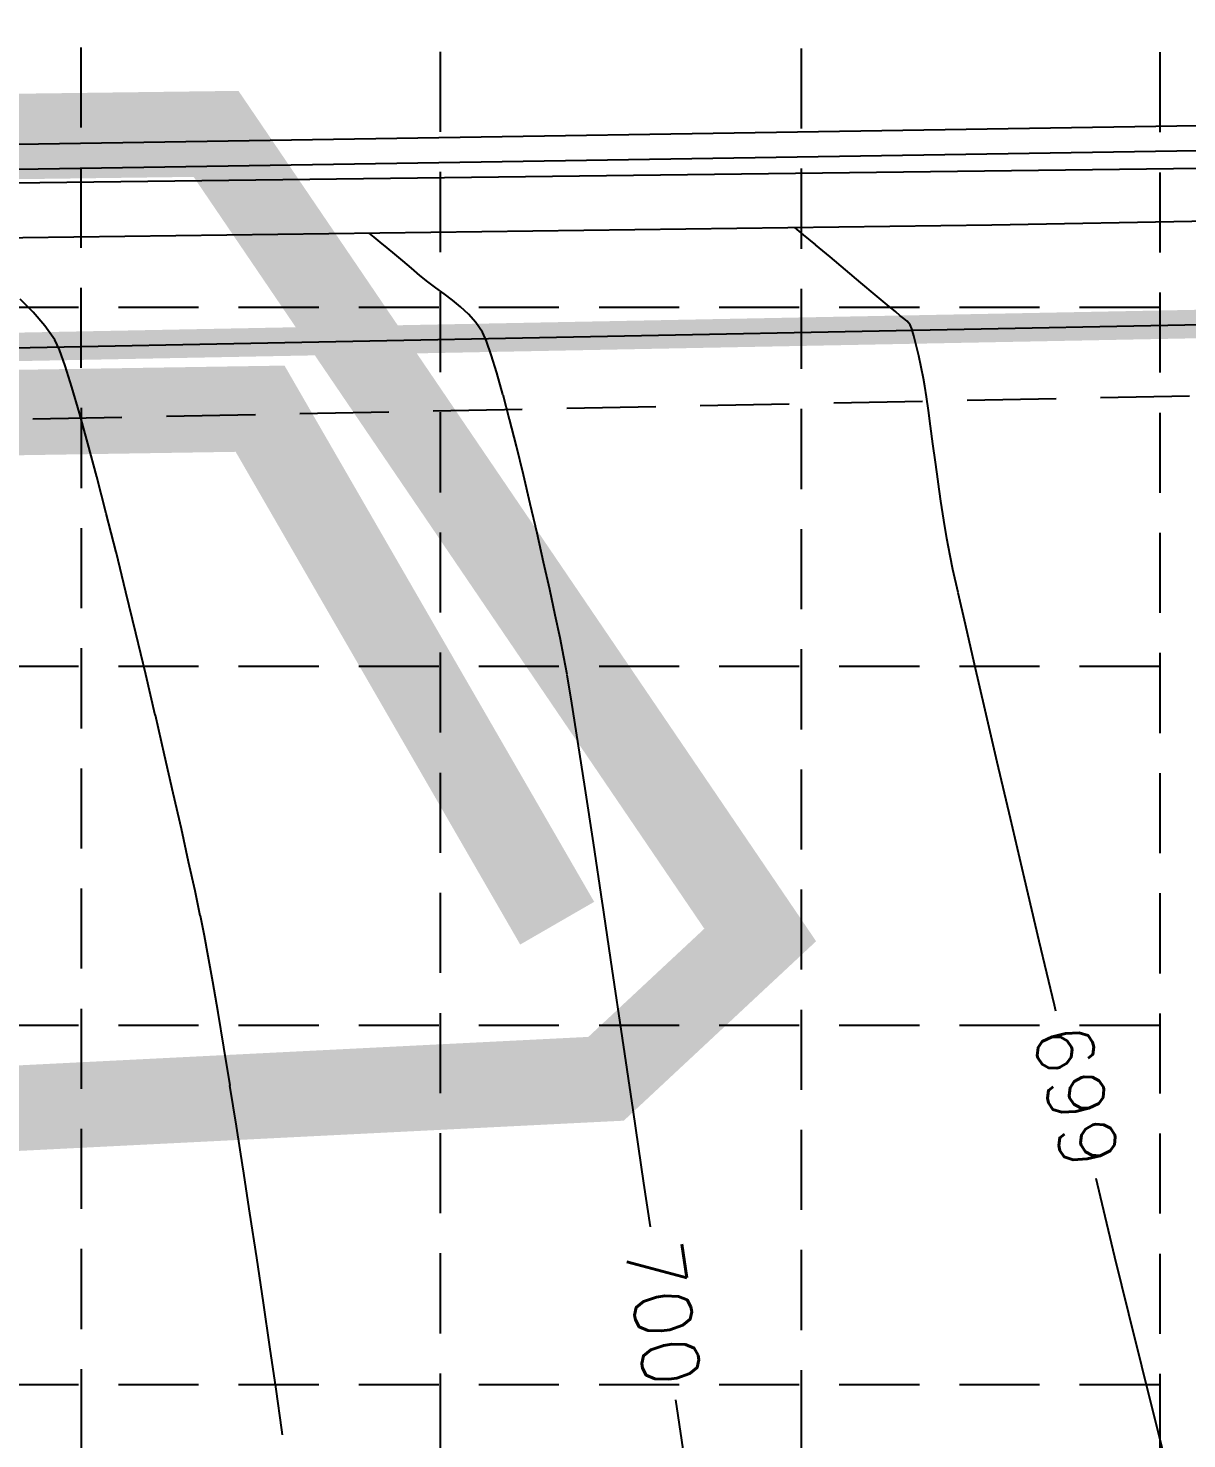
# Model space of a CAD drawing. Extents: x 5513 to 6525, y 3862 to 5479.
# Drawn here: x 6267.5 to 6348.9, y 5045.1 to 5144.1 of the extents above; entities that cross this region are included whole.
import ezdxf

# ---------------------------------------------------------------- set-up
doc = ezdxf.new("R2010")
doc.units = 0
doc.header["$LTSCALE"] = 50
doc.header["$MEASUREMENT"] = 0
for name, pattern in [('DAREA', [0.45, 0.35, -0.1]), ('DASH', [0.375, 0.25, -0.125]), ('HIDDEN', [0.375, 0.25, -0.125]), ('HIDDEN2', [0.1875, 0.125, -0.0625])]:
    doc.linetypes.add(name, pattern=pattern)
for name, color, linetype in [('C-DRNA-E', 11, 'DAREA'), ('C-DRNG-FLOW-ARRW', 7, 'Continuous'), ('C-STRM-PIPE-E', 14, 'Continuous'), ('CONT-MJR', 6, 'Continuous'), ('CONT-MNR', 14, 'Continuous'), ('GRID', 254, 'HIDDEN'), ('LIMITS OF DISTURBANCE', 1, 'DASH'), ('SILT FENCE', 200, 'Continuous'), ('V-ESMT-UTIL-N', 2, 'HIDDEN2'), ('v-pave-back-e', 6, 'Continuous'), ('v-prop-line', 3, 'Continuous'), ('v-topo-bndy', 140, 'Continuous'), ('V-TOPO-BNDY-2', 7, 'Continuous')]:
    doc.layers.add(name, color=color, linetype=linetype)
doc.styles.add('L80', font='simplex', dxfattribs={"height": 4})

# ---------------------------------------------------------------- blocks, each defined once
blk = doc.blocks.new('tf')
for p, q in [((0.03579, 0.15571), (-0.08421, 0.09571)), ((0.03579, 0.11571), (0.03579, 0.15571)), ((0.03579, 0.11571), (0.19579, 0.11571)), ((0.19579, 0.11571), (0.19579, 0.07571)), ((0.03579, 0.03571), (-0.08421, 0.09571)), ((0.03579, 0.07571), (0.03579, 0.03571)), ((0.19579, 0.07571), (0.03579, 0.07571))]:
    blk.add_line(p, q)
for points in [[(0.03579, 0.15571), (0.03579, 0.03571), (-0.08421, 0.09571), (0.03579, 0.03571)], [(0.19579, 0.07571), (0.19579, 0.11571), (0.03579, 0.07571), (0.03579, 0.11571)]]:
    blk.add_solid(points)

msp = doc.modelspace()

# ---------------------------------------------------------------- linework, layer by layer
at = {"layer": 'C-DRNA-E', "color": 7, "const_width": 2, "flags": 128}
msp.add_lwpolyline([(5728.767, 4476.01), (6423.838, 4489.799), (6414.528, 5124.611), (6036.519, 5117.287), (6006.42, 5046.806), (5930.424, 4919.404)], dxfattribs=at)
at = {"layer": 'C-STRM-PIPE-E', "color": 7}
for p, q in [((6248.987, 5135.698), (6398.152, 5138.047)), ((6252.387, 5134.001), (6398.179, 5136.298))]:
    msp.add_line(p, q, dxfattribs=at)
at = {"layer": 'CONT-MJR', "color": 42, "elevation": 700}
for points in [[(6291.845, 5129.455), (6291.497, 5129.744)], [(6292.27, 5129.105), (6291.845, 5129.455)], [(6298.979, 5123.451), (6298.465, 5124.043)], [(6299.726, 5122.16), (6299.444, 5122.771)], [(6300.068, 5121.194), (6299.726, 5122.16)], [(6300.459, 5119.923), (6300.068, 5121.194)], [(6302.319, 5112.774), (6301.829, 5114.771)], [(6303.286, 5108.656), (6302.807, 5110.719)], [(6303.744, 5106.635), (6303.286, 5108.656)], [(6304.897, 5101.318), (6304.559, 5102.916)], [(6305.395, 5098.73), (6305.174, 5099.96)], [(6306.657, 5090.737), (6306.148, 5094.034)], [(6310.034, 5068.166), (6309.288, 5073.208)], [(6311.245, 5059.953), (6310.792, 5063.03)]]:
    msp.add_lwpolyline(points, dxfattribs=at)
at = {"layer": 'CONT-MJR', "color": 42, "extrusion": (-0.635804, -0.771851, 0), "elevation": -7959.553}
msp.add_lwpolyline([(1596.22, 700), (1595.588, 700)], dxfattribs=at)
at = {"layer": 'CONT-MJR', "color": 42, "extrusion": (0.637868, 0.770145, 0), "elevation": 7963.799}
msp.add_lwpolyline([(-1575.597, 700), (-1574.9, 700)], dxfattribs=at)
at = {"layer": 'CONT-MJR', "color": 42, "extrusion": (-0.641561, -0.767072, 0), "elevation": -7971.276}
msp.add_lwpolyline([(1538.065, 700), (1537.319, 700)], dxfattribs=at)
at = {"layer": 'CONT-MJR', "color": 42, "extrusion": (-0.64679, -0.762668, 0), "elevation": -7981.605}
msp.add_lwpolyline([(1484.309, 700), (1483.531, 700)], dxfattribs=at)
at = {"layer": 'CONT-MJR', "color": 42, "extrusion": (-0.653663, -0.756785, 0), "elevation": -7994.707}
msp.add_lwpolyline([(1412.836, 700), (1412.043, 700)], dxfattribs=at)
at = {"layer": 'CONT-MJR', "color": 42, "extrusion": (0.632038, 0.774937, 0), "elevation": 7951.635}
msp.add_lwpolyline([(-1638.67, 700), (-1637.97, 700)], dxfattribs=at)
at = {"layer": 'CONT-MJR', "color": 42, "extrusion": (-0.596144, -0.802877, 0), "elevation": -7868.89}
msp.add_lwpolyline([(1999.283, 700), (1998.574, 700)], dxfattribs=at)
at = {"layer": 'CONT-MJR', "color": 42, "extrusion": (0.584974, 0.811052, 0), "elevation": 7840.464}
msp.add_lwpolyline([(-2108.724, 700), (-2108.005, 700)], dxfattribs=at)
at = {"layer": 'CONT-MJR', "color": 42, "extrusion": (-0.598296, -0.801275, 0), "elevation": -7874.239}
msp.add_lwpolyline([(1979.61, 700), (1978.88, 700)], dxfattribs=at)
at = {"layer": 'CONT-MJR', "color": 42, "extrusion": (-0.634115, -0.773239, 0), "elevation": -7956.114}
msp.add_lwpolyline([(1620.229, 700), (1619.486, 700)], dxfattribs=at)
at = {"layer": 'CONT-MJR', "color": 42, "extrusion": (-0.688508, -0.725228, 0), "elevation": -8052.647}
msp.add_lwpolyline([(1039.878, 700), (1039.119, 700)], dxfattribs=at)
at = {"layer": 'CONT-MJR', "color": 42, "extrusion": (0.825184, 0.564864, 0), "elevation": 8091.869}
msp.add_lwpolyline([(668.903, 700), (669.727, 700)], dxfattribs=at)
at = {"layer": 'CONT-MJR', "color": 42, "extrusion": (0.962489, 0.27132, 0), "elevation": 7453.26}
msp.add_lwpolyline([(3216.846, 700), (3218.433, 700)], dxfattribs=at)
at = {"layer": 'CONT-MJR', "color": 42, "extrusion": (0.966552, 0.256472, 0), "elevation": 7402.862}
msp.add_lwpolyline([(3329.395, 700), (3331.189, 700)], dxfattribs=at)
at = {"layer": 'CONT-MJR', "color": 42, "extrusion": (0.969298, 0.24589, 0), "elevation": 7366.019}
msp.add_lwpolyline([(3408.182, 700), (3410.132, 700)], dxfattribs=at)
at = {"layer": 'CONT-MJR', "color": 42, "extrusion": (0.972864, 0.231377, 0), "elevation": 7314.279}
msp.add_lwpolyline([(3513.709, 700), (3515.821, 700)], dxfattribs=at)
at = {"layer": 'CONT-MJR', "color": 42, "extrusion": (0.97629, 0.216465, 0), "elevation": 7259.692}
msp.add_lwpolyline([(3619.042, 700), (3621.019, 700)], dxfattribs=at)
at = {"layer": 'CONT-MJR', "color": 42, "extrusion": (0.977311, 0.211807, 0), "elevation": 7242.352}
msp.add_lwpolyline([(3651.788, 700), (3653.619, 700)], dxfattribs=at)
at = {"layer": 'CONT-MJR', "color": 42, "extrusion": (0.979765, 0.200154, 0), "elevation": 7198.362}
msp.add_lwpolyline([(3734.756, 700), (3736.142, 700)], dxfattribs=at)
at = {"layer": 'CONT-MJR', "color": 42, "extrusion": (0.986808, 0.161892, 0), "elevation": 7047.663}
msp.add_lwpolyline([(4008.643, 700), (4010.674, 700)], dxfattribs=at)
at = {"layer": 'CONT-MJR', "color": 42, "extrusion": (0.987793, 0.155771, 0), "elevation": 7022.673}
msp.add_lwpolyline([(4049.537, 700), (4052.264, 700)], dxfattribs=at)
at = {"layer": 'CONT-MJR', "color": 42, "extrusion": (0.988635, 0.150334, 0), "elevation": 7000.293}
msp.add_lwpolyline([(4080.918, 700), (4084.778, 700)], dxfattribs=at)
at = {"layer": 'CONT-MJR', "color": 42, "extrusion": (0.988852, 0.148899, 0), "elevation": 6994.365}
msp.add_lwpolyline([(4086.773, 700), (4091.071, 700)], dxfattribs=at)
at = {"layer": 'CONT-MJR', "color": 42, "extrusion": (0.989008, 0.147861, 0), "elevation": 6990.07}
msp.add_lwpolyline([(4089.465, 700), (4094.115, 700)], dxfattribs=at)
at = {"layer": 'CONT-MJR', "color": 42, "extrusion": (0.989125, 0.147079, 0), "elevation": 6986.836}
msp.add_lwpolyline([(4090.071, 700), (4094.988, 700)], dxfattribs=at)
at = {"layer": 'CONT-MJR', "color": 42, "extrusion": (0.989285, 0.145999, 0), "elevation": 6982.367}
msp.add_lwpolyline([(4087.411, 700), (4092.603, 700)], dxfattribs=at)
at = {"layer": 'CONT-MJR', "color": 42, "extrusion": (0.989444, 0.144917, 0), "elevation": 6977.902}
msp.add_lwpolyline([(4075.041, 700), (4079.644, 700)], dxfattribs=at)
at = {"layer": 'CONT-MNR', "color": 42, "extrusion": (-0.641992, -0.766711, 0), "elevation": -7991.611}
msp.add_lwpolyline([(1553.97, 699), (1553.163, 699)], dxfattribs=at)
at = {"layer": 'CONT-MNR', "color": 42, "extrusion": (-0.64179, -0.766881, 0), "elevation": -7991.201}
msp.add_lwpolyline([(1557.194, 699), (1556.082, 699)], dxfattribs=at)
at = {"layer": 'CONT-MNR', "color": 42, "extrusion": (-0.641744, -0.766919, 0), "elevation": -7991.109}
msp.add_lwpolyline([(1558.979, 699), (1557.664, 699)], dxfattribs=at)
at = {"layer": 'CONT-MNR', "color": 42, "extrusion": (-0.641779, -0.766889, 0), "elevation": -7991.18}
msp.add_lwpolyline([(1560.029, 699), (1558.614, 699)], dxfattribs=at)
at = {"layer": 'CONT-MNR', "color": 42}
for points, elevation in [([(6326.028, 5126.249), (6324.945, 5127.155)], 699), ([(6327.87, 5124.706), (6327.029, 5125.411)], 699), ([(6328.471, 5124.2), (6327.87, 5124.706)], 699), ([(6328.755, 5123.96), (6328.471, 5124.2)], 699), ([(6329.595, 5123.016), (6329.479, 5123.301)], 699), ([(6270.615, 5118.924), (6270.139, 5120.423)], 701), ([(6330.633, 5118.23), (6330.52, 5118.993)], 699), ([(6330.765, 5117.278), (6330.633, 5118.23)], 699), ([(6271.739, 5114.974), (6271.152, 5117.093)], 701), ([(6330.914, 5116.173), (6330.765, 5117.278)], 699), ([(6272.369, 5112.613), (6271.739, 5114.974)], 701), ([(6331.256, 5113.641), (6331.078, 5114.948)], 699), ([(6331.445, 5112.285), (6331.256, 5113.641)], 699), ([(6273.029, 5110.054), (6272.369, 5112.613)], 701), ([(6273.712, 5107.343), (6273.029, 5110.054)], 701), ([(6275.797, 5098.749), (6275.106, 5101.646)], 701), ([(6334.753, 5096.226), (6334.002, 5099.468)], 699), ([(6335.601, 5092.589), (6334.753, 5096.226)], 699), ([(6277.734, 5090.41), (6277.121, 5093.086)], 701), ([(6279.923, 5080.388), (6279.634, 5081.794)], 701), ([(6339.624, 5075.524), (6338.556, 5080.026)], 699), ([(6280.516, 5077.148), (6280.194, 5078.96)], 701), ([(6282.639, 5064.014), (6282.171, 5067.022)], 701), ([(6342.846, 5062.065), (6342.54, 5063.337)], 699), ([(6343.871, 5057.832), (6342.846, 5062.065)], 699), ([(6283.591, 5057.768), (6283.115, 5060.914)], 701), ([(6284.06, 5054.626), (6283.591, 5057.768)], 701), ([(6344.844, 5053.843), (6343.871, 5057.832)], 699), ([(6345.75, 5050.169), (6344.844, 5053.843)], 699)]:
    msp.add_lwpolyline(points, dxfattribs=dict(at, elevation=elevation))
at = {"layer": 'CONT-MNR', "color": 42, "extrusion": (-0.642087, -0.766632, 0), "elevation": -7991.806}
msp.add_lwpolyline([(1559.54, 699), (1558.234, 699)], dxfattribs=at)
at = {"layer": 'CONT-MNR', "color": 42, "extrusion": (-0.706418, -0.707795, 0), "elevation": -8054.632}
msp.add_lwpolyline([(816.567, 701), (815.276, 701)], dxfattribs=at)
at = {"layer": 'CONT-MNR', "color": 42, "extrusion": (0.758335, 0.651865, 0), "elevation": 8093.448}
msp.add_lwpolyline([(-201.233, 701), (-199.966, 701)], dxfattribs=at)
at = {"layer": 'CONT-MNR', "color": 42, "extrusion": (-0.612304, -0.790623, 0), "elevation": -7926.239}
msp.add_lwpolyline([(1866.585, 699), (1866.236, 699)], dxfattribs=at)
at = {"layer": 'CONT-MNR', "color": 42, "extrusion": (-0.617152, -0.786844, 0), "elevation": -7937.562}
msp.add_lwpolyline([(1818.139, 699), (1817.833, 699)], dxfattribs=at)
at = {"layer": 'CONT-MNR', "color": 42, "extrusion": (0.776979, 0.629527, 0), "elevation": 8143.126}
msp.add_lwpolyline([(-3.88, 699), (-3.55, 699)], dxfattribs=at)
at = {"layer": 'CONT-MNR', "color": 42, "extrusion": (0.822188, 0.569217, 0), "elevation": 8070.295}
msp.add_lwpolyline([(642.791, 701), (643.993, 701)], dxfattribs=at)
at = {"layer": 'CONT-MNR', "color": 42, "extrusion": (0.958591, 0.284788, 0), "elevation": 7526.463}
msp.add_lwpolyline([(3107.765, 699), (3108.283, 699)], dxfattribs=at)
at = {"layer": 'CONT-MNR', "color": 42, "extrusion": (0.968379, 0.249483, 0), "elevation": 7407.573}
msp.add_lwpolyline([(3380.701, 699), (3381.375, 699)], dxfattribs=at)
at = {"layer": 'CONT-MNR', "color": 42, "extrusion": (0.906311, 0.422611, 0), "elevation": 7846.75}
msp.add_lwpolyline([(1992.057, 701), (1992.827, 701)], dxfattribs=at)
at = {"layer": 'CONT-MNR', "color": 42, "extrusion": (0.940358, 0.340187, 0), "elevation": 7638.077}
msp.add_lwpolyline([(2682.007, 701), (2683.199, 701)], dxfattribs=at)
at = {"layer": 'CONT-MNR', "color": 42, "extrusion": (0.973315, 0.229472, 0), "elevation": 7336.323}
msp.add_lwpolyline([(3531.881, 699), (3532.655, 699)], dxfattribs=at)
at = {"layer": 'CONT-MNR', "color": 42, "extrusion": (0.97659, 0.215111, 0), "elevation": 7283.507}
msp.add_lwpolyline([(3638.736, 699), (3639.552, 699)], dxfattribs=at)
at = {"layer": 'CONT-MNR', "color": 42, "extrusion": (0.979287, 0.202479, 0), "elevation": 7235.9}
msp.add_lwpolyline([(3731.708, 699), (3732.509, 699)], dxfattribs=at)
at = {"layer": 'CONT-MNR', "color": 42, "extrusion": (0.985266, 0.171031, 0), "elevation": 7112.751}
msp.add_lwpolyline([(3960.851, 699), (3961.398, 699)], dxfattribs=at)
at = {"layer": 'CONT-MNR', "color": 42, "extrusion": (0.959653, 0.281188, 0), "elevation": 7456.992}
msp.add_lwpolyline([(3147.261, 701), (3149.169, 701)], dxfattribs=at)
at = {"layer": 'CONT-MNR', "color": 42, "extrusion": (0.991149, 0.132752, 0), "elevation": 6954.065}
msp.add_lwpolyline([(4229.211, 699), (4230.446, 699)], dxfattribs=at)
at = {"layer": 'CONT-MNR', "color": 42, "extrusion": (0.989563, 0.144103, 0), "elevation": 7002.059}
msp.add_lwpolyline([(4145.161, 699), (4146.544, 699)], dxfattribs=at)
at = {"layer": 'CONT-MNR', "color": 42, "extrusion": (0.988304, 0.152499, 0), "elevation": 7036.996}
msp.add_lwpolyline([(4084.205, 699), (4085.568, 699)], dxfattribs=at)
at = {"layer": 'CONT-MNR', "color": 42, "extrusion": (0.98643, 0.164183, 0), "elevation": 7084.831}
msp.add_lwpolyline([(3999.345, 699), (4000.652, 699)], dxfattribs=at)
at = {"layer": 'CONT-MNR', "color": 42, "extrusion": (0.983559, 0.180586, 0), "elevation": 7150.445}
msp.add_lwpolyline([(3879.599, 699), (3880.815, 699)], dxfattribs=at)
at = {"layer": 'CONT-MNR', "color": 42, "extrusion": (0.970871, 0.239602, 0), "elevation": 7314.696}
msp.add_lwpolyline([(3452.478, 701), (3455.38, 701)], dxfattribs=at)
at = {"layer": 'CONT-MNR', "color": 42, "extrusion": (0.978403, 0.206705, 0), "elevation": 7251.189}
msp.add_lwpolyline([(3686.894, 699), (3687.874, 699)], dxfattribs=at)
at = {"layer": 'CONT-MNR', "color": 42, "extrusion": (0.976081, 0.217408, 0), "elevation": 7291.133}
msp.add_lwpolyline([(3605.582, 699), (3607.258, 699)], dxfattribs=at)
at = {"layer": 'CONT-MNR', "color": 42, "extrusion": (0.971843, 0.235628, 0), "elevation": 7300.512}
msp.add_lwpolyline([(3479.406, 701), (3482.37, 701)], dxfattribs=at)
at = {"layer": 'CONT-MNR', "color": 42, "extrusion": (0.975116, 0.221696, 0), "elevation": 7306.911}
msp.add_lwpolyline([(3571.198, 699), (3573.498, 699)], dxfattribs=at)
at = {"layer": 'CONT-MNR', "color": 42, "extrusion": (0.974563, 0.224113, 0), "elevation": 7315.741}
msp.add_lwpolyline([(3550.225, 699), (3553.076, 699)], dxfattribs=at)
at = {"layer": 'CONT-MNR', "color": 42, "extrusion": (0.97342, 0.229028, 0), "elevation": 7276.742}
msp.add_lwpolyline([(3522.944, 701), (3525.891, 701)], dxfattribs=at)
at = {"layer": 'CONT-MNR', "color": 42, "extrusion": (0.974106, 0.226092, 0), "elevation": 7266.088}
msp.add_lwpolyline([(3541.997, 701), (3544.866, 701)], dxfattribs=at)
at = {"layer": 'CONT-MNR', "color": 42, "extrusion": (0.973653, 0.228034, 0), "elevation": 7329.962}
msp.add_lwpolyline([(3509.616, 699), (3513.682, 699)], dxfattribs=at)
at = {"layer": 'CONT-MNR', "color": 42, "extrusion": (0.975438, 0.220274, 0), "elevation": 7244.825}
msp.add_lwpolyline([(3579.983, 701), (3582.558, 701)], dxfattribs=at)
at = {"layer": 'CONT-MNR', "color": 42, "extrusion": (0.973433, 0.228972, 0), "elevation": 7333.339}
msp.add_lwpolyline([(3498.226, 699), (3502.552, 699)], dxfattribs=at)
at = {"layer": 'CONT-MNR', "color": 42, "extrusion": (0.976159, 0.217057, 0), "elevation": 7232.984}
msp.add_lwpolyline([(3601.486, 701), (3603.846, 701)], dxfattribs=at)
at = {"layer": 'CONT-MNR', "color": 42, "extrusion": (0.976992, 0.213277, 0), "elevation": 7218.989}
msp.add_lwpolyline([(3627.361, 701), (3629.458, 701)], dxfattribs=at)
at = {"layer": 'CONT-MNR', "color": 42, "extrusion": (0.973222, 0.229869, 0), "elevation": 7336.56}
msp.add_lwpolyline([(3486.953, 699), (3491.467, 699)], dxfattribs=at)
at = {"layer": 'CONT-MNR', "color": 42, "extrusion": (0.978045, 0.208392, 0), "elevation": 7200.772}
msp.add_lwpolyline([(3661.6, 701), (3663.389, 701)], dxfattribs=at)
at = {"layer": 'CONT-MNR', "color": 42, "extrusion": (0.982396, 0.18681, 0), "elevation": 7118.438}
msp.add_lwpolyline([(3816.349, 701), (3817.802, 701)], dxfattribs=at)
at = {"layer": 'CONT-MNR', "color": 42, "extrusion": (0.985792, 0.167971, 0), "elevation": 7044.094}
msp.add_lwpolyline([(3947.89, 701), (3950.07, 701)], dxfattribs=at)
at = {"layer": 'CONT-MNR', "color": 42, "extrusion": (0.986622, 0.163027, 0), "elevation": 7024.216}
msp.add_lwpolyline([(3980.681, 701), (3983.15, 701)], dxfattribs=at)
at = {"layer": 'CONT-MNR', "color": 42, "extrusion": (0.972782, 0.231724, 0), "elevation": 7343.189}
msp.add_lwpolyline([(3467.9, 699), (3468.335, 699)], dxfattribs=at)
at = {"layer": 'CONT-MNR', "color": 42, "extrusion": (0.987225, 0.15933, 0), "elevation": 7009.257}
msp.add_lwpolyline([(4004.254, 701), (4006.963, 701)], dxfattribs=at)
at = {"layer": 'CONT-MNR', "color": 42, "extrusion": (0.987696, 0.156384, 0), "elevation": 6997.277}
msp.add_lwpolyline([(4022.25, 701), (4025.151, 701)], dxfattribs=at)
at = {"layer": 'CONT-MNR', "color": 42, "extrusion": (0.988425, 0.151711, 0), "elevation": 6978.182}
msp.add_lwpolyline([(4049.118, 701), (4052.255, 701)], dxfattribs=at)
at = {"layer": 'CONT-MNR', "color": 42, "extrusion": (0.989329, 0.145697, 0), "elevation": 6953.45}
msp.add_lwpolyline([(4081.996, 701), (4085.119, 701)], dxfattribs=at)
at = {"layer": 'CONT-MNR', "color": 42, "extrusion": (0.989642, 0.143557, 0), "elevation": 6944.605}
msp.add_lwpolyline([(4094.004, 701), (4097.025, 701)], dxfattribs=at)
at = {"layer": 'CONT-MNR', "color": 42, "extrusion": (0.970226, 0.242202, 0), "elevation": 7379.972}
msp.add_lwpolyline([(3359.461, 699), (3362.849, 699)], dxfattribs=at)
at = {"layer": 'CONT-MNR', "color": 42, "extrusion": (0.989987, 0.14116, 0), "elevation": 6934.669}
msp.add_lwpolyline([(4107.945, 701), (4110.813, 701)], dxfattribs=at)
at = {"layer": 'CONT-MNR', "color": 42, "extrusion": (0.969163, 0.246422, 0), "elevation": 7394.52}
msp.add_lwpolyline([(3324.397, 699), (3327.317, 699)], dxfattribs=at)
at = {"layer": 'CONT-MNR', "color": 42, "extrusion": (0.990386, 0.138328, 0), "elevation": 6922.894}
msp.add_lwpolyline([(4127.389, 701), (4127.758, 701)], dxfattribs=at)
at = {"layer": 'GRID', "color": 253, "linetype": 'HIDDEN', "ltscale": 0.45}
for p, q in [((6271.348, 3989.648), (6271.255, 5452.432)), ((6296.55, 3989.345), (6296.477, 5452.432)), ((6322.003, 3989.578), (6321.81, 5452.998)), ((6347.088, 3989.316), (6347.032, 5452.998)), ((5539.823, 5124.549), (6498.252, 5124.549)), ((5539.823, 5099.327), (6498.252, 5099.327)), ((5539.823, 5074.105), (6498.252, 5074.105)), ((5539.823, 5048.883), (6498.252, 5048.883))]:
    msp.add_line(p, q, dxfattribs=at)
at = {"layer": 'LIMITS OF DISTURBANCE', "const_width": 6}
msp.add_lwpolyline([(5572.937, 5127.47), (5544.79, 5069.151), (5566.758, 5054.056), (5603.83, 5054.742), (5603.83, 5018.379), (5855.577, 5025.038), (5860.916, 4528.11), (5834.734, 4513.838), (5868.466, 4470.163), (6224.008, 4479.154), (6251.126, 4517.261), (6223.92, 4532.507), (6207.072, 5065.3), (6308.128, 5070.35), (6318.955, 5080.449), (6280.738, 5136.707)], close=True, dxfattribs=at)
at = {"layer": 'SILT FENCE', "const_width": 6}
msp.add_lwpolyline([(5556.638, 5067.342), (5578.12, 5106.229), (6283.831, 5117.407), (6304.697, 5081.277)], dxfattribs=at)
at = {"layer": 'V-ESMT-UTIL-N', "color": 7}
msp.add_line((6080.413, 5112.98), (6414.628, 5119.612), dxfattribs=at)
at = {"layer": 'v-pave-back-e', "color": 7}
msp.add_lwpolyline([(6263.564, 5129.375), (6335.229, 5130.323), (6381.233, 5131.167), (6383.619, 5130.803), (6386.184, 5130.045), (6388.743, 5129.38), (6391.458, 5129.543), (6402.367, 5129.615), (6404.627, 5129.757), (6408.255, 5130.694), (6410.865, 5131.397), (6412.653, 5131.497, -0.356115), (6427.097, 5110.119)], format="xyb", dxfattribs=at)
at = {"layer": 'v-prop-line', "color": 7}
msp.add_line((6080.314, 5117.979), (6414.528, 5124.611), dxfattribs=at)
at = {"layer": 'v-topo-bndy', "color": 7}
msp.add_polyline3d([(6263.564, 5129.375, 700.935), (6335.229, 5130.323, 698.537), (6381.233, 5131.167, 697.181), (6383.619, 5130.803, 697.057), (6386.184, 5130.045, 696.988), (6388.743, 5129.38, 696.916), (6391.458, 5129.543, 696.824), (6402.367, 5129.615, 696.496), (6408.255, 5130.694, 696.206), (6410.865, 5131.397, 696.159), (6412.653, 5131.497, 696.129), (6414.152, 5130.971, 696.047), (6423.46, 5123.702, 695.877), (6427.097, 5110.119, 696.064), (6428.446, 5018.723, 697.651), (6429.684, 4928.556, 699.192)], dxfattribs=at)
at = {"layer": 'V-TOPO-BNDY-2', "color": 7}
msp.add_lwpolyline([(5564.715, 5123.27), (5858.878, 5128.229), (6404.847, 5134.978), (6431.536, 5128.625), (6436.62, 4932.965), (6444.151, 4884.386), (6428.994, 4879.603), (6431.536, 4789.396), (6451.87, 4786.855), (6431.536, 4755.092), (6434.077, 4507.781), (6470.933, 4498.888), (6474.745, 4488.723), (6453.14, 4474.748)], dxfattribs=at)

# ---------------------------------------------------------------- block references
at = {"layer": 'C-DRNG-FLOW-ARRW', "color": 7, "xscale": 120.0000000007306, "yscale": 80, "zscale": 80, "rotation": 163.5742113999624}
msp.add_blockref('tf', (6275.667, 5045.331), dxfattribs=at)

# ---------------------------------------------------------------- texts
at = {"layer": 'CONT-MJR', "color": 42, "insert": (6313.37, 5059.254, 700), "char_height": 4, "width": 15.04762, "attachment_point": 1, "rotation": 278.3559, "style": 'L80'}
msp.add_mtext('\\Fsimplex.shx;\\W1.0000000000;\\T1.0000000000;\\o\\l700', dxfattribs=at)
at = {"layer": 'CONT-MNR', "color": 42, "insert": (6341.898, 5074.593, 699), "char_height": 4, "width": 15.04762, "attachment_point": 1, "rotation": 283.46001, "style": 'L80'}
msp.add_mtext('\\Fsimplex.shx;\\W1.0000000000;\\T1.0000000000;\\o\\l699', dxfattribs=at)

doc.saveas('drawing.dxf')
